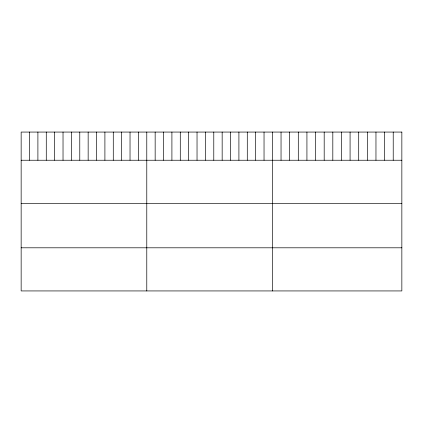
<?xml version="1.0" encoding="UTF-8"?>
<svg xmlns="http://www.w3.org/2000/svg" width="423" height="423" viewBox="0 0 423 423"><rect width="100%" height="100%" fill="white"/><g stroke="black" fill="none" stroke-linecap="round" stroke-linejoin="round"><path stroke-width="0.63" d="M21.15 160.238L401.85 160.238M21.15 203.368L401.85 203.368M21.15 247.804L401.85 247.804M393.221 132.066L393.221 160.238M384.592 132.066L384.592 160.238M375.962 132.066L375.962 160.238M367.333 132.066L367.333 160.238M358.704 132.066L358.704 160.238M350.075 132.066L350.075 160.238M341.446 132.066L341.446 160.238M332.816 132.066L332.816 160.238M324.187 132.066L324.187 160.238M315.558 132.066L315.558 160.238M306.929 132.066L306.929 160.238M298.3 132.066L298.3 160.238M289.67 132.066L289.67 160.238M281.041 132.066L281.041 160.238M272.412 132.066L272.412 290.934M264.037 132.066L264.037 160.238M255.661 132.066L255.661 160.238M247.286 132.066L247.286 160.238M238.91 132.066L238.91 160.238M230.535 132.066L230.535 160.238M222.16 132.066L222.16 160.238M213.784 132.066L213.784 160.238M205.409 132.066L205.409 160.238M197.033 132.066L197.033 160.238M188.658 132.066L188.658 160.238M180.283 132.066L180.283 160.238M171.907 132.066L171.907 160.238M163.532 132.066L163.532 160.238M155.156 132.066L155.156 160.238M146.781 132.066L146.781 290.934M138.406 132.066L138.406 160.238M130.03 132.066L130.03 160.238M121.655 132.066L121.655 160.238M113.279 132.066L113.279 160.238M104.904 132.066L104.904 160.238M96.529 132.066L96.529 160.238M88.153 132.066L88.153 160.238M79.778 132.066L79.778 160.238M71.402 132.066L71.402 160.238M63.027 132.066L63.027 160.238M54.652 132.066L54.652 160.238M46.276 132.066L46.276 160.238M37.901 132.066L37.901 160.238M29.525 132.066L29.525 160.238M401.85 132.066L21.15 132.066L21.15 290.934L401.85 290.934L401.85 132.066"/></g></svg>
